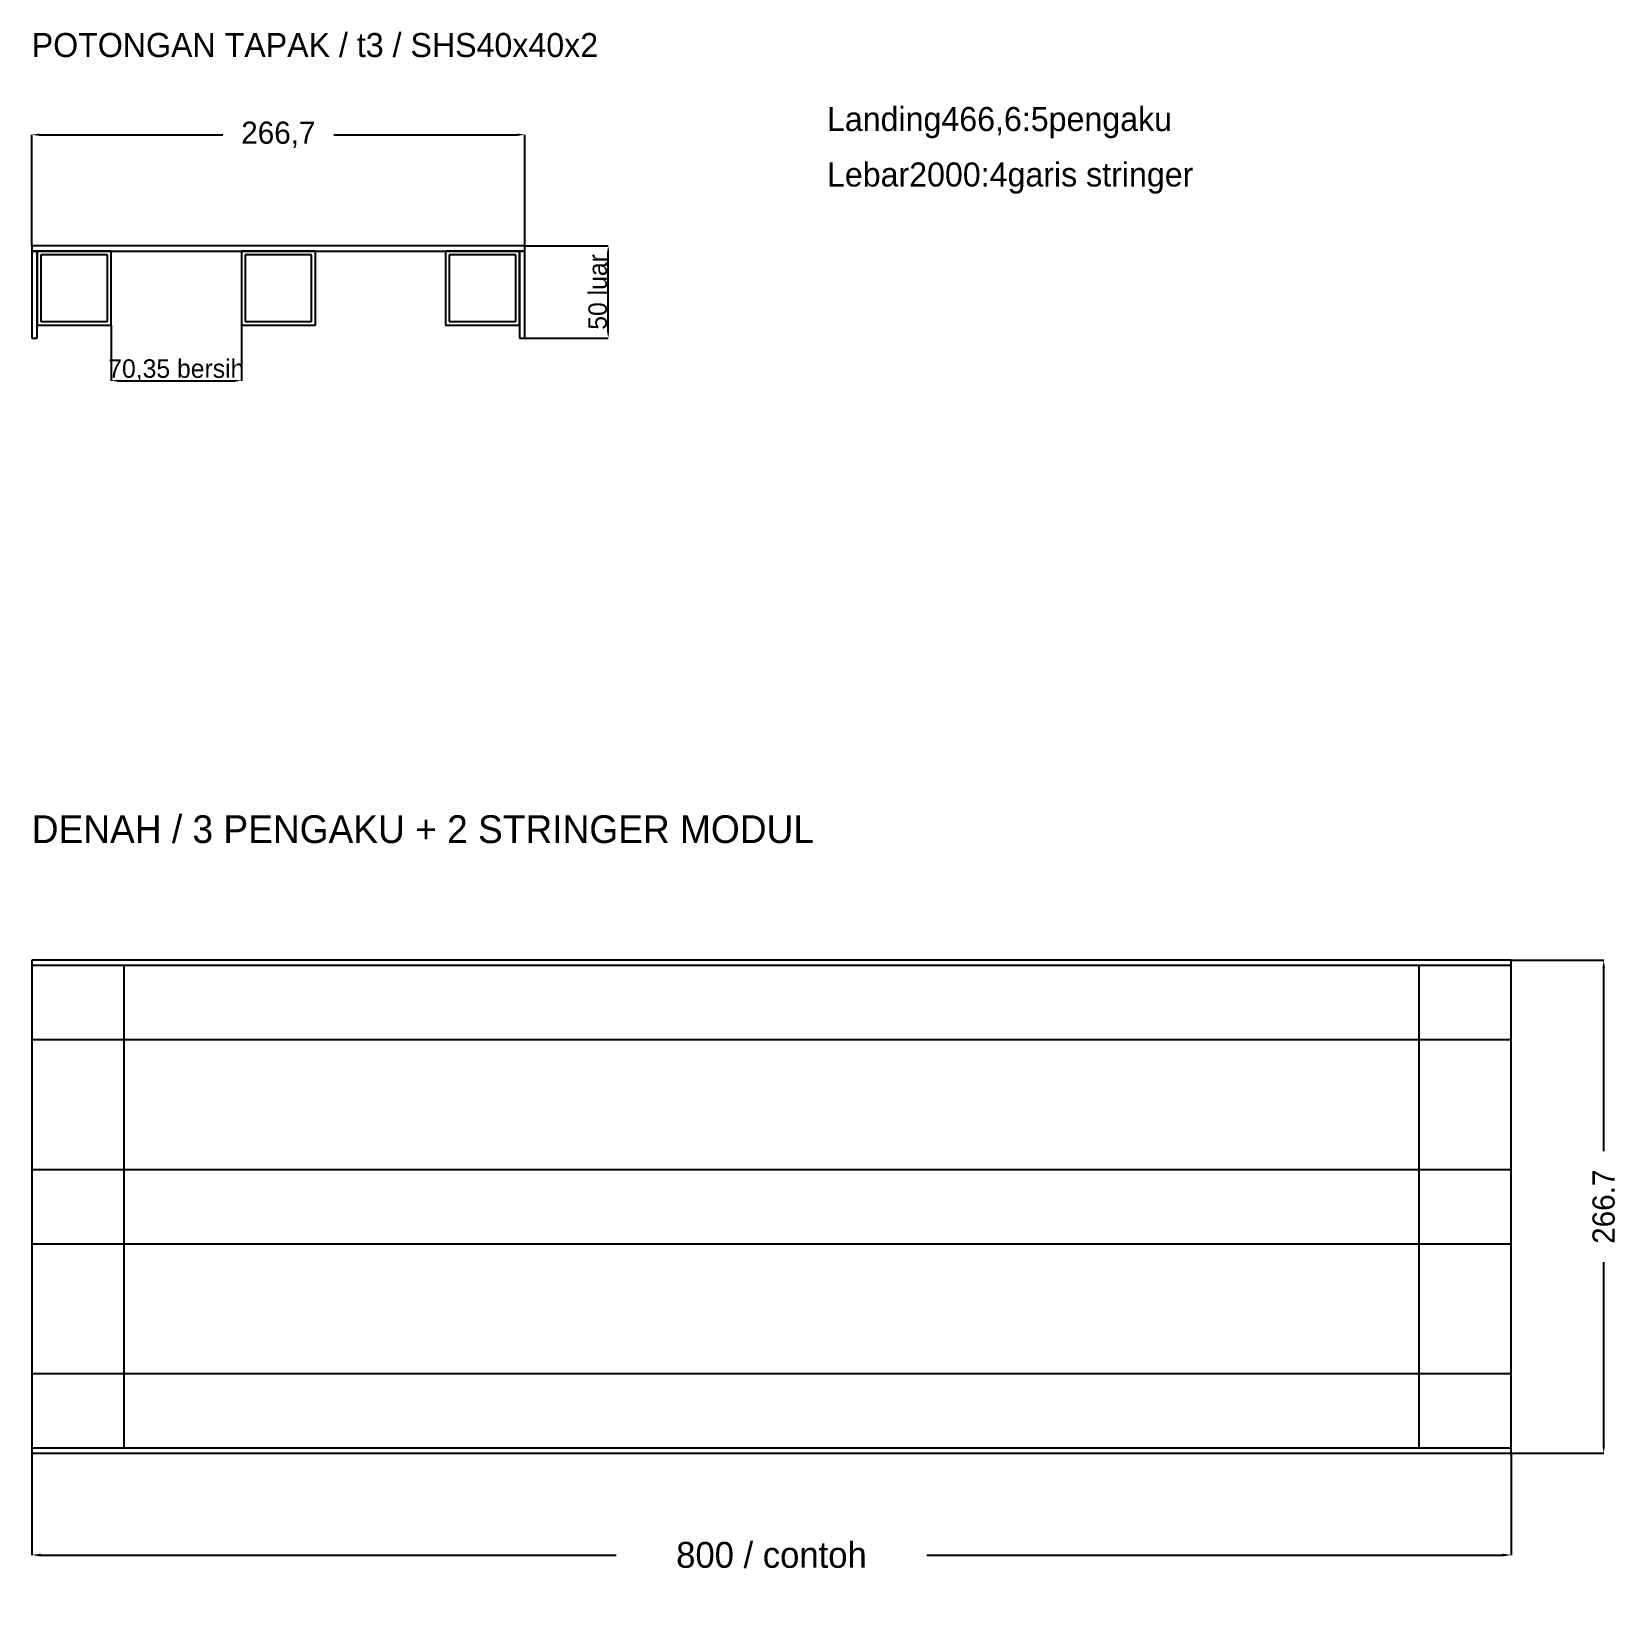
# Model space of a CAD drawing. Header units: millimetres. Extents: x 0 to 858, y -738 to 119.
import ezdxf

# ---------------------------------------------------------------- set-up
doc = ezdxf.new("R2010")
doc.units = ezdxf.units.MM
for name, color, linetype in [('balok', 7, 'Continuous'), ('bracing', 7, 'Continuous'), ('context', 7, 'Continuous'), ('detail', 7, 'Continuous')]:
    doc.layers.add(name, color=color, linetype=linetype)
doc.dimstyles.get("Standard").update_dxf_attribs({"dimtxt": 2.5, "dimasz": 2.5, "dimexe": 1.25, "dimexo": 0.625, "dimtad": 1, "dimcen": 2.5, "dimazin": 3, "dimtfac": 1, "dimtmove": 0, "dimatfit": 3})

# ---------------------------------------------------------------- blocks, each defined once
blk = doc.blocks.new('_CLOSEDFILLED')
at = {"color": 0, "linetype": 'BYBLOCK'}
blk.add_solid([(-1, 0.16), (0, 0), (-1, -0.16)], dxfattribs=at)
blk = doc.blocks.new('*D1')
for p, q in [((0, 3), (0, 63)), ((4.2, 63), (103.35, 63)), ((163.35, 63), (262.5, 63)), ((266.7, 3), (266.7, 63))]:
    blk.add_line(p, q)
at = {"layer": 'Defpoints'}
for p in [(0, 63), (0, 3), (266.7, 3)]:
    blk.add_point(p, dxfattribs=at)
at = {"xscale": 4.199999999999999, "yscale": 4.199999999999999, "rotation": 180}
blk.add_blockref('_CLOSEDFILLED', (0, 63), dxfattribs=at)
at = {"xscale": 4.199999999999999, "yscale": 4.199999999999999}
blk.add_blockref('_CLOSEDFILLED', (266.7, 63), dxfattribs=at)
at = {"insert": (133.35, 63), "char_height": 12, "attachment_point": 5}
blk.add_mtext('266,7', dxfattribs=at)
blk = doc.blocks.new('*D2')
for p, q in [((266.7, 3), (311.7, 3)), ((311.7, -43.5), (311.7, -0.5)), ((266.7, -47), (311.7, -47))]:
    blk.add_line(p, q)
at = {"layer": 'Defpoints'}
for p in [(266.7, 3), (266.7, -47), (311.7, -47)]:
    blk.add_point(p, dxfattribs=at)
at = {"xscale": 3.5, "yscale": 3.5}
for p, rotation in [((311.7, 3), 90), ((311.7, -47), 270)]:
    blk.add_blockref('_CLOSEDFILLED', p, dxfattribs=dict(at, rotation=rotation))
at = {"insert": (306.075, -22), "char_height": 10, "attachment_point": 5, "rotation": 90}
blk.add_mtext('50 luar', dxfattribs=at)
blk = doc.blocks.new('*D3')
for p, q in [((43, -40), (43, -70)), ((113.35, -40), (113.35, -70)), ((46.5, -70), (109.85, -70))]:
    blk.add_line(p, q)
at = {"layer": 'Defpoints'}
for p in [(43, -40), (113.35, -40), (43, -70)]:
    blk.add_point(p, dxfattribs=at)
at = {"xscale": 3.5, "yscale": 3.5, "rotation": 180}
blk.add_blockref('_CLOSEDFILLED', (43, -70), dxfattribs=at)
at = {"xscale": 3.5, "yscale": 3.5}
blk.add_blockref('_CLOSEDFILLED', (113.35, -70), dxfattribs=at)
at = {"insert": (78.175, -64.375), "char_height": 10, "attachment_point": 5}
blk.add_mtext('70,35 bersih', dxfattribs=at)
blk = doc.blocks.new('*D4')
for p, q in [((0, -650), (0, -705)), ((800, -650), (800, -705)), ((4.9, -705), (316, -705)), ((484, -705), (795.1, -705))]:
    blk.add_line(p, q)
at = {"layer": 'Defpoints'}
for p in [(0, -650), (800, -650), (0, -705)]:
    blk.add_point(p, dxfattribs=at)
at = {"xscale": 4.8999999999999995, "yscale": 4.8999999999999995, "rotation": 180}
blk.add_blockref('_CLOSEDFILLED', (0, -705), dxfattribs=at)
at = {"xscale": 4.8999999999999995, "yscale": 4.8999999999999995}
blk.add_blockref('_CLOSEDFILLED', (800, -705), dxfattribs=at)
at = {"insert": (400, -705), "char_height": 14, "attachment_point": 5}
blk.add_mtext('800 / contoh', dxfattribs=at)
blk = doc.blocks.new('*D5')
for p, q in [((800, -383.3), (850, -383.3)), ((850, -486.65), (850, -387.5)), ((850, -645.8), (850, -546.65)), ((800, -650), (850, -650))]:
    blk.add_line(p, q)
at = {"layer": 'Defpoints'}
for p in [(800, -383.3), (800, -650), (850, -650)]:
    blk.add_point(p, dxfattribs=at)
at = {"xscale": 4.199999999999999, "yscale": 4.199999999999999}
for p, rotation in [((850, -383.3), 90), ((850, -650), 270)]:
    blk.add_blockref('_CLOSEDFILLED', p, dxfattribs=dict(at, rotation=rotation))
at = {"insert": (850, -516.65), "char_height": 12, "attachment_point": 5, "rotation": 90}
blk.add_mtext('266.7', dxfattribs=at)

msp = doc.modelspace()

# ---------------------------------------------------------------- linework, layer by layer
at = {"layer": 'balok'}
for p, q in [((43, 0), (3, 0)), ((3, 0), (3, -40)), ((43, -40), (43, 0)), ((153.35, 0), (113.35, 0)), ((113.35, 0), (113.35, -40)), ((153.35, -40), (153.35, 0)), ((263.7, 0), (223.7, 0)), ((223.7, 0), (223.7, -40)), ((263.7, -40), (263.7, 0)), ((3, -40), (43, -40)), ((113.35, -40), (153.35, -40)), ((223.7, -40), (263.7, -40)), ((800, -386.3), (0, -386.3)), ((0, -386.3), (0, -426.3)), ((800, -426.3), (800, -386.3)), ((0, -426.3), (800, -426.3)), ((800, -496.65), (0, -496.65)), ((0, -496.65), (0, -536.65)), ((800, -536.65), (800, -496.65)), ((0, -536.65), (800, -536.65)), ((800, -607), (0, -607)), ((0, -607), (0, -647)), ((800, -647), (800, -607)), ((0, -647), (800, -647))]:
    msp.add_line(p, q, dxfattribs=at)
at = {"layer": 'bracing'}
for p, q in [((50, -386.3), (0, -386.3)), ((0, -386.3), (0, -647)), ((50, -647), (50, -386.3)), ((800, -386.3), (750, -386.3)), ((750, -386.3), (750, -647)), ((800, -647), (800, -386.3)), ((0, -647), (50, -647)), ((750, -647), (800, -647))]:
    msp.add_line(p, q, dxfattribs=at)
at = {"layer": 'context'}
for p, q in [((41, -2), (5, -2)), ((5, -2), (5, -38)), ((41, -38), (41, -2)), ((151.35, -2), (115.35, -2)), ((115.35, -2), (115.35, -38)), ((151.35, -38), (151.35, -2)), ((261.7, -2), (225.7, -2)), ((225.7, -2), (225.7, -38)), ((261.7, -38), (261.7, -2)), ((5, -38), (41, -38)), ((115.35, -38), (151.35, -38)), ((225.7, -38), (261.7, -38))]:
    msp.add_line(p, q, dxfattribs=at)
at = {"layer": 'detail'}
for p, q in [((266.7, 3), (0, 3)), ((0, 3), (0, 0)), ((0, 0), (266.7, 0)), ((3, 0), (0, 0)), ((0, 0), (0, -47)), ((3, -47), (3, 0)), ((266.7, 0), (263.7, 0)), ((263.7, 0), (263.7, -47)), ((266.7, 0), (266.7, 3)), ((266.7, -47), (266.7, 0)), ((0, -47), (3, -47)), ((263.7, -47), (266.7, -47)), ((800, -383.3), (0, -383.3)), ((0, -383.3), (0, -650)), ((800, -650), (800, -383.3)), ((0, -650), (800, -650))]:
    msp.add_line(p, q, dxfattribs=at)

# ---------------------------------------------------------------- texts
for s, height, p in [('POTONGAN TAPAK / t3 / SHS40x40x2', 13, (0, 105)), ('Landing466,6:5pengaku', 13, (430, 65)), ('Lebar2000:4garis stringer', 13, (430, 35)), ('DENAH / 3 PENGAKU + 2 STRINGER MODUL', 15, (0, -320))]:
    msp.add_text(s, height=height).set_placement(p)

# ---------------------------------------------------------------- dimensions: what is measured, and where the dimension line sits
for base, p1, p2, text, override, picture, middle in [((0, 63), (0, 3), (266.7, 3), '266,7', {"dimtxt": 12, "dimasz": 4.2}, '*D1', (133.35, 63)), ((43, -70), (43, -40), (113.35, -40), '70,35 bersih', {"dimtxt": 10, "dimasz": 3.5}, '*D3', (78.175, -64.375)), ((0, -705), (0, -650), (800, -650), '800 / contoh', {"dimtxt": 14, "dimasz": 4.9}, '*D4', (400, -705))]:
    dim = msp.add_linear_dim(base=base, p1=p1, p2=p2, text=text, dimstyle='Standard', override=override)
    dim.commit()
    dim.dimension.update_dxf_attribs({"geometry": picture, "text_midpoint": middle})
for base, p1, p2, text, override, picture, middle in [((311.7, -47), (266.7, -47), (266.7, 3), '50 luar', {"dimtxt": 10, "dimasz": 3.5}, '*D2', (306.075, -22)), ((850, -650), (800, -650), (800, -383.3), '266.7', {"dimtxt": 12, "dimasz": 4.2}, '*D5', (850, -516.65))]:
    dim = msp.add_linear_dim(base=base, p1=p1, p2=p2, angle=90, text=text, dimstyle='Standard', override=override)
    dim.commit()
    dim.dimension.update_dxf_attribs({"geometry": picture, "text_midpoint": middle})

doc.saveas('drawing.dxf')
